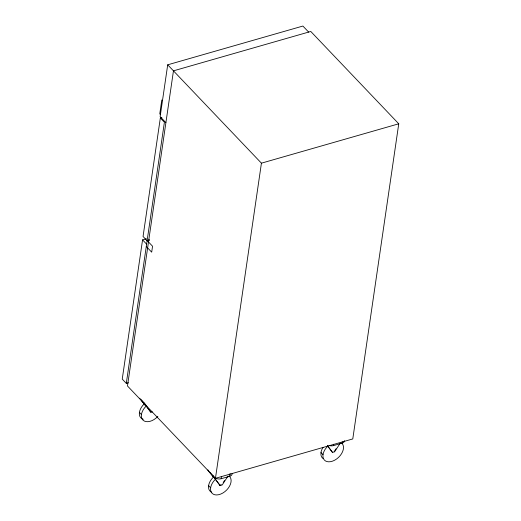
<?xml version="1.0" encoding="UTF-8"?>
<svg xmlns="http://www.w3.org/2000/svg" width="521" height="521" viewBox="0 0 521 521"><rect width="100%" height="100%" fill="white"/><g stroke="black" fill="none" stroke-linecap="round" stroke-linejoin="round"><path stroke-width="0.78" d="M308.64 32.087L302.89 26.05L167.703 64.812L160.142 116.645L165.899 122.682M146.46 238.768L142.559 239.888L122.246 379.106L126.303 383.365L128.453 382.753M161.901 117.538L160.338 117.987L143.054 236.488L147.111 240.748L149.455 240.077M126.303 383.365L164.402 122.246L160.338 117.987M215.453 478.311L127.482 385.983L173.46 70.849L310.783 31.468L398.754 123.796L352.782 438.936L215.453 478.311L261.425 163.171L167.703 64.812M207.938 469.864A5.106 3.041 8.3 0 0 208.719 471.446L214.131 477.125A5.106 3.041 8.3 0 0 221.132 478.74L221.425 476.708M221.132 478.74L229.715 476.279L230.106 473.569M329.689 445.644A5.106 3.041 8.3 0 0 333.512 445.605L333.714 444.25M333.512 445.605L342.095 443.143L342.297 441.788M223.209 482.557L224.512 480.557M227.905 476.246L222.239 484.914L220.09 485.526L212.438 475.354M334.716 450.756L336.025 448.757M327.566 445.904L332.476 452.391L334.619 451.779L340.285 443.111M261.425 163.171L398.754 123.796M149.39 239.901L147.143 240.546L152.555 246.225L151.689 252.157L146.277 246.479M143.255 402.108L150.569 411.922L150.908 412.28L152.34 411.87M219.751 485.168L221.184 484.764M162.467 100.709L161.79 99.999L159.765 113.904L160.442 114.613M142.559 239.888L146.616 244.147M334.28 451.42L334.619 451.779M320.982 452.528L323.007 454.657M139.537 398.2L144.949 403.879A5.106 3.041 8.3 0 0 145.795 404.576M139.413 412.411L141.445 414.54M208.595 485.657L210.627 487.786M327.449 445.644L332.476 452.391M212.776 475.706L220.09 485.526M210.074 472.866L213.61 477.516M143.594 402.459L150.908 412.28M141.686 400.59L144.884 404.882M140.891 399.62L145.001 405.143M211.793 492.325A12.139 7.776 -43.6 0 1 213.708 476.852M229.038 475.966A12.139 7.776 -43.6 0 1 226.681 490.007A12.139 7.776 -43.6 0 1 212.106 493.315A12.139 7.776 -43.6 0 1 215.733 478.981M232.079 473.791A5.106 3.041 8.3 0 1 229.715 476.279M322.968 458.5A12.139 7.776 -43.6 0 1 323.053 447.305M341.926 443.28A12.139 7.776 -43.6 0 1 338.559 457.373A12.139 7.776 -43.6 0 1 324.336 460.017A12.139 7.776 -43.6 0 1 328.119 445.846M344.459 440.655A5.106 3.041 8.3 0 1 342.095 443.143M143.295 419.314A12.139 7.776 -43.6 0 1 144.519 403.606M157.863 416.377A12.139 7.776 -43.6 0 1 143.047 420.187A12.139 7.776 -43.6 0 1 146.551 405.735"/></g></svg>
